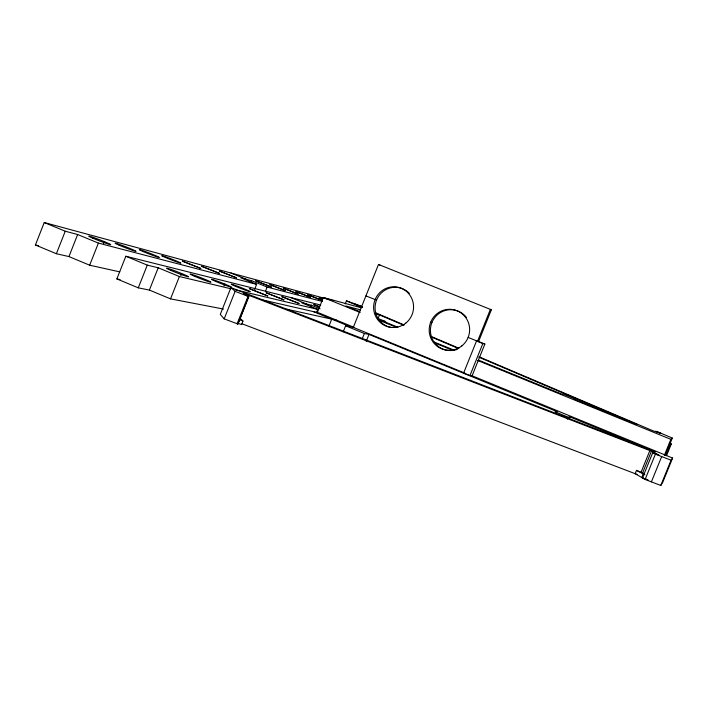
<?xml version="1.0" encoding="UTF-8"?>
<svg xmlns="http://www.w3.org/2000/svg" width="708" height="708" viewBox="0 0 708 708"><rect width="100%" height="100%" fill="white"/><g stroke="black" fill="none" stroke-linecap="round" stroke-linejoin="round"><path stroke-width="1.06" d="M343.212 331.813L345.619 325.795L364.372 333.495L368.983 334.415L557.169 411.658L555.037 411.782L568.188 417.18L570.144 416.985L655.431 451.996L230.941 287.59L220.276 314.405L224.179 318.865L237.923 324.034L248.844 296.599L245.764 295.254L243.384 293.192L651.44 451.173L658.98 455.147L652.732 452.731L642.483 477.953L646.28 479.378M239.499 318.689L241.304 319.379L242.968 321.078L241.578 324.627L237.888 323.273M119.811 271.881L89.659 265.208L68.942 256.579L56.375 253.721L35.4 244.986L44.241 222.542L332.84 300.555M56.375 253.721L65.251 231.224L77.65 234.516L98.403 243.092L256.632 284.333L254.588 289.466M68.942 256.579L77.65 234.516M89.659 265.208L98.403 243.092M103.412 243.587L104.209 241.578M223.542 309.069L170.531 298.865L149.388 290.068L138.281 287.837L116.864 278.917L125.829 256.252L320.697 305.051M138.281 287.837L147.282 265.119L158.211 267.792L179.389 276.536L230.879 288.767M149.388 290.068L158.211 267.792M170.531 298.865L179.389 276.536M180.823 275.536L181.629 273.509M223.985 285.997L224.763 284.041M224.179 318.865L235.127 291.342L230.941 287.59M250.951 282.766L251.747 280.766L267.12 287.067L322.547 301.519M237.109 323.786L248.039 296.333L248.844 296.599M237.923 324.034L248.623 296.413M265.527 291.077L267.12 287.067M310.52 307.192L311.325 305.183L320.104 308.776M316.618 312.316L317.777 309.405L301.82 302.865L311.325 305.183M317.237 312.759L323.344 297.475L361.133 307.741M328.963 326.043L331.725 319.122M345.247 303.891L346.469 300.856L361.638 306.343M350.159 326.689L353.327 327.361L378.497 264.456L491.37 309.785L478.599 341.522L476.519 340.973L463.651 372.957L469.962 375.541L472.094 375.789L672.6 458.058L662.715 482.369L660.794 485.458L645.103 479.475L635.147 473.679L636.501 470.36L644.607 473.82M362.363 338.521L364.372 333.495M366.204 341.362L368.983 334.415M377.948 318.786L379.497 314.91L375.293 313.794M469.962 375.541L482.838 343.539L484.865 344.061L472.094 375.789M567.382 419.154L568.188 417.18M569.32 419.012L570.144 416.985M641.103 472.121L649.864 450.562M642.687 472.723L651.44 451.173M645.103 479.475L655.396 454.147L652.732 452.731M651.395 481.874L661.679 456.571M664.325 455.403L670.857 439.341L672.317 438.057L658.555 432.207L655.697 431.234L661.201 433.57L652.988 430.8L479.192 356.867M665.255 455.43L672.317 438.057M665.909 455.332L670.034 445.199L671.308 443.925L669.281 443.058M666.511 455.713L671.308 443.925M660.794 485.458L671.06 460.2L672.6 458.058M463.651 372.957L464.758 373.089L353.327 327.361M116.864 278.917L120.103 279.589M345.619 325.795L350.469 326.822L313.37 311.591M286.713 309.192L336.681 320.22M263.181 300.077L318.556 312.786L353.876 327.273M35.4 244.986L38.621 245.738M235.171 289.784L317.777 309.405M251.747 280.766L240.915 277.89L256.632 284.333M360.558 309.892L345.831 305.989L359.797 311.688M430.668 322.211L431.907 322.565A20.444 20.134 -74.5 0 1 466.475 317.467M376.559 300.103L365.903 295.926M359.629 306.006L362.514 307.051M322.618 298.944L319.184 297.785L322.485 299.325M319.671 306.599L313.715 304.555L319.467 307.175M239.304 319.68L242.968 321.078M644.926 474.864L636.501 470.36M241.941 323.76L637.218 474.466M648.094 479.953L641.775 477.537L643.138 474.183L643.802 474.519M235.127 291.342L248.039 296.333M655.396 454.147L671.06 460.2M478.599 341.522L484.865 344.061M468.147 337.424L477.564 341.247L490.387 309.369L491.37 309.785M476.519 340.973L482.838 343.539M377.886 318.414L385.674 321.591L381.532 320.556L397.905 327.238M433.721 341.858L454.182 350.212M478.741 360.23L561.63 394.064L563.55 394.179L575.799 399.17L574.029 399.126L637.041 424.517L478.865 357.204M323.344 297.475L360.142 312.502M378.532 320.007L396.931 327.521M434.747 342.955L453.147 350.469M477.679 360.478L670.857 439.341M230.905 272.996L246.393 279.35M290.908 297.59L306.626 304.033M44.241 222.542L65.251 231.224M125.829 256.252L147.282 265.119M378.497 264.456L379.948 265.058M353.398 303.36L362.62 307.281M375.585 312.794L403.985 324.875M430.411 336.114L458.864 348.221M346.469 300.856L362.354 307.617M375.452 313.184L403.834 325.264M431.207 336.919L458.589 348.566M236.702 323.352L237.72 323.813M453.253 350.354A20.444 20.134 -74.5 0 1 431.907 322.556M457.35 349.31A20.444 20.134 -74.5 0 1 454.288 350.177M391.374 327.556A20.311 19.859 -73.8 0 1 377.452 298.165A20.311 19.859 -73.8 0 1 409.33 293.36M298.988 303.475L281.917 296.687L298.988 303.475M283.935 299.847L266.217 292.811L283.935 299.847M267.748 295.944L249.34 288.634L267.748 295.944M321.804 300.298L307.927 294.767L321.804 300.298M310.299 297.272L296.006 291.572L310.299 297.272M298.103 294.059L283.359 288.191L298.103 294.059M285.138 290.643L269.916 284.589L285.138 290.643M271.332 287.014L255.606 280.749L271.332 287.014M236.454 277.828L219.445 271.067L236.454 277.828M219.268 273.306L201.621 266.288L219.268 273.306M200.789 268.438L182.452 261.155L200.789 268.438M405.834 323.087A20.399 19.948 -73.8 0 0 401.126 288.2A20.399 19.948 -73.8 0 0 373.789 310.166A20.399 19.948 -73.8 0 0 405.834 323.087M461.846 345.893A20.541 20.213 -74.5 0 0 457.023 310.741A20.541 20.213 -74.5 0 0 429.367 332.795A20.541 20.213 -74.5 0 0 461.846 345.893M235.401 286.262A10.319 0.46 21.5 0 0 250.278 291.74A10.319 0.46 21.5 0 0 236.419 285.811A10.319 0.46 21.5 0 0 235.401 286.262M215.772 281.448A10.762 0.496 21.5 0 0 231.392 287.183A10.762 0.496 21.5 0 0 217.055 281.041A10.762 0.496 21.5 0 0 215.772 281.448M171.212 270.536A11.771 0.584 21.4 0 0 188.558 276.855A11.771 0.584 21.4 0 0 173.177 270.217A11.771 0.584 21.4 0 0 171.212 270.536M194.452 276.226A11.239 0.54 21.4 0 0 210.887 282.244A11.239 0.54 21.4 0 0 196.045 275.854A11.239 0.54 21.4 0 0 194.452 276.226M165.645 257.57A10.31 0.443 21.4 0 0 180.859 263.19A10.31 0.443 21.4 0 0 167.451 257.455A10.31 0.443 21.4 0 0 165.645 257.57M92.783 238.171A11.788 0.566 21.2 0 0 110.554 244.685A11.788 0.566 21.2 0 0 95.739 238.277A11.788 0.566 21.2 0 0 92.783 238.171M143.343 251.632A10.762 0.478 21.4 0 0 159.327 257.526A10.762 0.478 21.4 0 0 145.476 251.579A10.762 0.478 21.4 0 0 143.343 251.632M119.139 245.189A11.248 0.522 21.3 0 0 135.971 251.375A11.248 0.522 21.3 0 0 121.652 245.207A11.248 0.522 21.3 0 0 119.139 245.189"/></g></svg>
